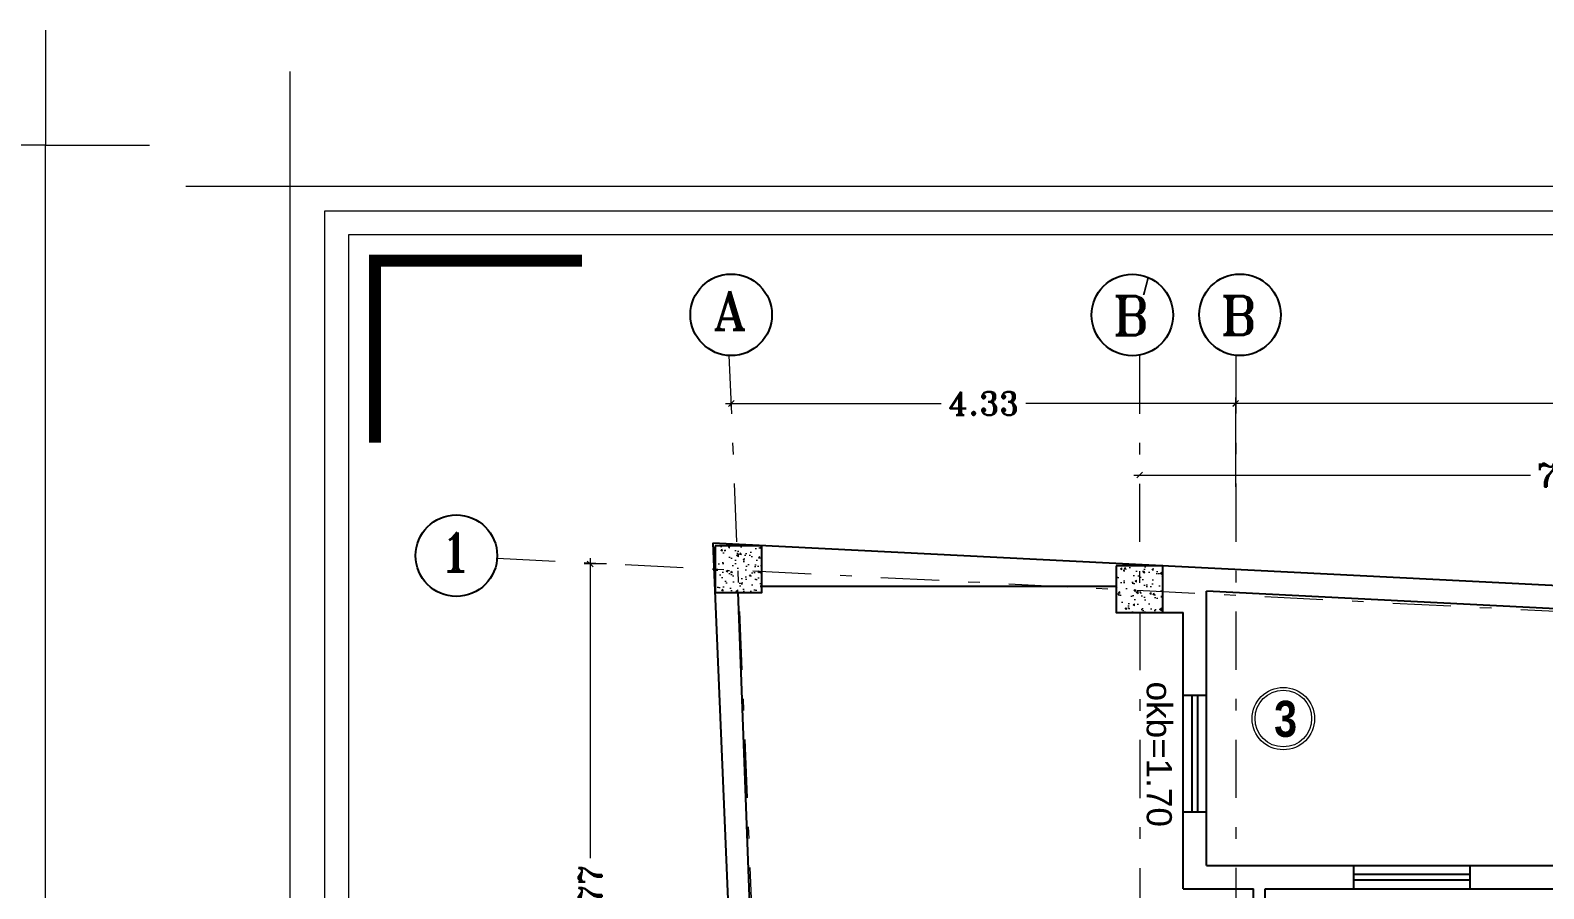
# Model space of a CAD drawing. Header units: inches. Extents: x 0 to 535, y -174 to 989.
# Drawn here: x 402.07 to 415.07, y -0.97 to 6.4 of the extents above; entities that cross this region are included whole.
import ezdxf

# ---------------------------------------------------------------- set-up
doc = ezdxf.new("R2010")
doc.units = ezdxf.units.IN
doc.header["$MEASUREMENT"] = 0
doc.linetypes.add('DASHDOT', pattern=[1, 0.5, -0.25, 0, -0.25])
for name, color, linetype, lineweight in [('1', 1, 'Continuous', 9), ('ax', 8, 'Continuous', 5), ('beton sabok', 9, 'Continuous', 5), ('dimension', 21, 'Continuous', 9), ('door', 1, 'Continuous', 5), ('font', 253, 'Continuous', 9), ('kadr02$0$AEOCLG', 4, 'Continuous', 9), ('wall', 51, 'Continuous', 25)]:
    doc.layers.add(name, color=color, linetype=linetype, lineweight=lineweight)
doc.layers.add('nazok kari', color=43, linetype='Continuous')
doc.styles.add('amir text b', font='swisscbo.ttf')
doc.styles.add('ROMANT', font='romant')
doc.styles.get("Standard").update_dxf_attribs({"font": 'arial.ttf'})
doc.dimstyles.new('STANDARD$0', dxfattribs={"dimtxt": 0.2, "dimasz": 0.05, "dimexe": 0.05, "dimexo": 0.05, "dimgap": 0.05, "dimtad": 0, "dimzin": 0, "dimdsep": 46, "dimtxsty": 'ROMANT', "dimblk": 'OBLIQUE', "dimcen": 0, "dimdle": 0.05, "dimclrd": 256, "dimclre": 256, "dimclrt": 256, "dimadec": 0, "dimazin": 0, "dimtfac": 1, "dimtix": 1, "dimtofl": 0, "dimtmove": 1, "dimatfit": 3, "dimldrblk": 'OBLIQUE', "dimfxl": 1, "dimtolj": 1, "dimtzin": 0, "dimlwd": -1, "dimlwe": -1, "dimarcsym": 1})

# ---------------------------------------------------------------- blocks, each defined once
blk = doc.blocks.new('_Oblique')
at = {"color": 0, "linetype": 'ByBlock', "lineweight": -2}
blk.add_line((-0.5, -0.5), (0.5, 0.5), dxfattribs=at)
blk = doc.blocks.new('*D167')
at = {"layer": 'Defpoints', "color": 0, "transparency": 16777216}
for p in [(32.954, 38.09), (32.763, 32.316), (32.926, 32.316)]:
    blk.add_point(p, dxfattribs=at)
at = {"layer": 'dimension', "transparency": 16777216}
for p, q in [((32.904, 38.09), (32.713, 38.09)), ((32.763, 38.14), (32.763, 35.563)), ((32.763, 32.266), (32.763, 34.844)), ((32.876, 32.316), (32.713, 32.316))]:
    blk.add_line(p, q, dxfattribs=at)
at = {"layer": 'dimension', "transparency": 16777216, "xscale": 0.05, "yscale": 0.05, "zscale": 0.05}
for p, rotation in [((32.763, 38.09), 90), ((32.763, 32.316), 270)]:
    blk.add_blockref('_Oblique', p, dxfattribs=dict(at, rotation=rotation))
at = {"layer": 'dimension', "transparency": 16777216, "insert": (32.763, 35.203), "char_height": 0.2, "attachment_point": 5, "rotation": 90, "style": 'ROMANT'}
blk.add_mtext('\\A1;5.77', dxfattribs=at)
blk = doc.blocks.new('*D170')
at = {"layer": 'Defpoints', "color": 0, "transparency": 16777216}
for p in [(33.975, 39.392), (38.306, 39.468), (38.306, 39.468)]:
    blk.add_point(p, dxfattribs=at)
at = {"layer": 'dimension', "transparency": 16777216}
for p, q in [((33.975, 39.442), (33.975, 39.518)), ((33.925, 39.468), (35.777, 39.468)), ((38.356, 39.468), (36.505, 39.468))]:
    blk.add_line(p, q, dxfattribs=at)
at = {"layer": 'dimension', "transparency": 16777216, "xscale": 0.05, "yscale": 0.05, "zscale": 0.05, "rotation": 180}
blk.add_blockref('_Oblique', (33.975, 39.468), dxfattribs=at)
at = {"layer": 'dimension', "transparency": 16777216, "xscale": 0.05, "yscale": 0.05, "zscale": 0.05}
blk.add_blockref('_Oblique', (38.306, 39.468), dxfattribs=at)
at = {"layer": 'dimension', "transparency": 16777216, "insert": (36.141, 39.468), "char_height": 0.2, "attachment_point": 5, "style": 'ROMANT'}
blk.add_mtext('\\A1;4.33', dxfattribs=at)
blk = doc.blocks.new('*D171')
at = {"layer": 'Defpoints', "color": 0, "transparency": 16777216}
for p in [(44.912, 39.597), (44.912, 39.469), (38.306, 38.703)]:
    blk.add_point(p, dxfattribs=at)
at = {"layer": 'dimension', "transparency": 16777216}
for p, q in [((38.306, 38.753), (38.306, 39.519)), ((44.912, 39.547), (44.912, 39.419)), ((38.256, 39.469), (41.259, 39.469)), ((44.962, 39.469), (41.959, 39.469))]:
    blk.add_line(p, q, dxfattribs=at)
at = {"layer": 'dimension', "transparency": 16777216, "xscale": 0.05, "yscale": 0.05, "zscale": 0.05, "rotation": 180}
blk.add_blockref('_Oblique', (38.306, 39.469), dxfattribs=at)
at = {"layer": 'dimension', "transparency": 16777216, "xscale": 0.05, "yscale": 0.05, "zscale": 0.05}
blk.add_blockref('_Oblique', (44.912, 39.469), dxfattribs=at)
at = {"layer": 'dimension', "transparency": 16777216, "insert": (41.609, 39.469), "char_height": 0.2, "attachment_point": 5, "style": 'ROMANT'}
blk.add_mtext('\\A1;6.61', dxfattribs=at)
blk = doc.blocks.new('*D172')
at = {"layer": 'Defpoints', "color": 0, "transparency": 16777216}
for p in [(37.481, 38.853), (44.912, 38.853), (44.912, 38.853)]:
    blk.add_point(p, dxfattribs=at)
at = {"layer": 'dimension', "transparency": 16777216}
for p, q in [((37.431, 38.853), (40.837, 38.853)), ((44.962, 38.853), (41.556, 38.853))]:
    blk.add_line(p, q, dxfattribs=at)
at = {"layer": 'dimension', "transparency": 16777216, "xscale": 0.05, "yscale": 0.05, "zscale": 0.05, "rotation": 180}
blk.add_blockref('_Oblique', (37.481, 38.853), dxfattribs=at)
at = {"layer": 'dimension', "transparency": 16777216, "xscale": 0.05, "yscale": 0.05, "zscale": 0.05}
blk.add_blockref('_Oblique', (44.912, 38.853), dxfattribs=at)
at = {"layer": 'dimension', "transparency": 16777216, "insert": (41.196, 38.853), "char_height": 0.2, "attachment_point": 5, "style": 'ROMANT'}
blk.add_mtext('\\A1;7.43', dxfattribs=at)
blk = doc.blocks.new('beton')
at = {"layer": 'beton sabok'}
h = blk.add_hatch(dxfattribs=at)
h.set_pattern_fill('AR-CONC', color=256, scale=0.022857, angle=45)
h.set_pattern_definition([(95, (46.01481, 18.04323), (0.126069028, 0.105784475), [0.017142857, -0.18857143]), (40, (46.01481, 18.04323), (-0.14399821, 0.099147006), [0.013714286, -0.150857143]), (145.451444, (46.02532, 18.05205), (-0.01792918, 0.20493148), [0.014569187, -0.160261054]), (91.1842, (45.98248, 18.07555), (0.1992442, 0.14574029), [0.02571429, -0.28285714]), (141.635635, (45.9991, 18.0877), (-0.00637716, 0.30850552), [0.02185379, -0.24039172]), (36.184164, (45.98248, 18.07555), (-0.00637716, 0.30850552), [0.02057143, -0.22628571]), (66, (46.00673, 18.08364), (0.161547788, 0.03140171), [0.017142857, -0.18857143]), (11, (46.00673, 18.08364), (-0.07787625, 0.156527642), [0.013714286, -0.150857143]), (116.451445, (46.02019, 18.08625), (0.083671537, 0.18792935), [0.014569186, -0.160261054]), (82.5, (46.01481, 18.04323), (-0.0518384424, 0.055769101), [0, -0.149028571, 0, -0.153142857, 0, -0.151428571]), (52.5, (46.01481, 18.04323), (-0.021228101, 0.106265017), [0, -0.087314286, 0, -0.1456, 0, -0.057714286]), (12.5, (45.97877, 18.00719), (0.0899241525, 0.082633317), [0, -0.057142857, 0, -0.178285714, 0, -0.236571429]), (2.5, (45.9626, 17.99103), (0.07807771, 0.110436527), [0, -0.074285714, 0, -0.1184, 0, -0.168])])
h.paths.add_polyline_path([(326.844, 567.847), (327.244, 567.847), (327.244, 568.247), (326.844, 568.247)])
at = {"layer": 'wall'}
blk.add_lwpolyline([(327.244, 568.247), (327.244, 567.847), (326.844, 567.847), (326.844, 568.247)], close=True, dxfattribs=at)
blk = doc.blocks.new('fgh')
at = {"layer": 'ax', "color": 67, "linetype": 'DASHDOT', "true_color": 0x727430}
for p, q in [((33.955, 39.879), (34.66, 22.701)), ((37.48, 39.879), (37.486, 31.832)), ((38.306, 39.881), (38.311, 21.997)), ((31.964, 38.14), (44.712, 37.501))]:
    blk.add_line(p, q, dxfattribs=at)
at = {"layer": 'dimension', "lineweight": -3}
for centre in [(33.974, 40.229), (37.418, 40.227), (38.343, 40.229), (31.615, 38.161)]:
    blk.add_circle(centre, 0.35, dxfattribs=at)
at = {"xscale": -1}
for p in [(361.082, -530.002), (364.525, -530.173)]:
    blk.add_blockref('beton', p, dxfattribs=at)
at = {"layer": 'dimension'}
blk.add_text('/', height=0.139, dxfattribs=at).set_placement((37.508, 40.401))
at = {"layer": 'dimension', "lineweight": -3, "style": 'ROMANT'}
for s, p in [('A', (33.82, 40.099)), ('B', (37.247, 40.054)), ('B', (38.173, 40.056)), ('1', (31.466, 38.025))]:
    blk.add_text(s, height=0.334, dxfattribs=at).set_placement(p)
at = {"layer": 'dimension'}
for base, p1, p2, picture, middle in [((38.306, 39.468), (33.975, 39.392), (38.306, 39.468), '*D170', (36.141, 39.468)), ((44.912, 39.469), (38.306, 38.703), (44.912, 39.597), '*D171', (41.609, 39.469)), ((44.912, 38.853), (37.481, 38.853), (44.912, 38.853), '*D172', (41.196, 38.853))]:
    dim = blk.add_linear_dim(base=base, p1=p1, p2=p2, dimstyle='STANDARD$0', dxfattribs=at)
    dim.commit()
    dim.dimension.update_dxf_attribs({"geometry": picture, "text_midpoint": middle})
dim = blk.add_linear_dim(base=(32.763, 32.316), p1=(32.954, 38.09), p2=(32.926, 32.316), angle=90, dimstyle='STANDARD$0', dxfattribs=at)
dim.commit()
dim.dimension.update_dxf_attribs({"geometry": '*D167', "text_midpoint": (32.763, 35.203)})

msp = doc.modelspace()

# ---------------------------------------------------------------- linework, layer by layer
for p, q in [((411.973, -0.312), (411.973, 0.688)), ((412.049, -0.312), (412.049, 0.688)), ((412.097, -0.312), (412.097, 0.688)), ((412.173, -0.312), (412.173, 0.688)), ((413.434, -0.77), (414.434, -0.77)), ((413.434, -0.846), (414.434, -0.846)), ((413.434, -0.894), (414.434, -0.894)), ((413.434, -0.97), (414.434, -0.97))]:
    msp.add_line(p, q)
at = {"layer": '1'}
for points in [[(412.336, -24.327), (425.043, -24.327), (425.043, 4.849), (404.599, 4.849), (404.599, -24.327), (412.336, -24.327)], [(424.838, -22.616), (424.838, 4.644), (404.805, 4.644), (404.805, -22.616)]]:
    msp.add_lwpolyline(points, dxfattribs=at)
at = {"layer": 'dimension', "const_width": 0.103}
msp.add_lwpolyline([(406.811, 4.423), (405.034, 4.423), (405.034, 2.86)], dxfattribs=at)
at = {"layer": 'font'}
for radius in [0.268, 0.243]:
    msp.add_circle((412.832, 0.491), radius, dxfattribs=at)
at = {"layer": 'kadr02$0$AEOCLG'}
for points in [[(402.203, 6.401), (402.203, 5.413), (403.097, 5.413)], [(404.302, 6.047), (404.302, 5.059), (403.408, 5.059)]]:
    msp.add_lwpolyline(points, dxfattribs=at)
for points in [[(402.203, 5.413), (381.203, 5.413), (381.203, -24.287), (402.203, -24.287)], [(425.302, 5.059), (404.302, 5.059), (404.302, -24.641), (425.302, -24.641)]]:
    msp.add_lwpolyline(points, close=True, dxfattribs=at)
at = {"layer": 'wall'}
for p, q in [((419.229, 1.43), (407.933, 1.996)), ((407.933, 1.996), (408.62, -14.324)), ((408.148, 1.576), (408.296, -2.406)), ((411.398, 1.624), (408.339, 1.624)), ((415.173, 1.433), (412.173, 1.584)), ((412.173, 0.688), (412.173, 1.584)), ((411.398, 1.403), (411.973, 1.403)), ((411.973, 0.688), (411.973, 1.403)), ((412.173, 0.688), (411.973, 0.688)), ((411.973, -0.97), (411.973, -0.312)), ((412.173, -0.312), (411.973, -0.312)), ((412.173, -0.77), (412.173, -0.312)), ((412.173, -0.77), (413.434, -0.77)), ((413.434, -0.77), (413.434, -0.97)), ((414.434, -0.77), (415.173, -0.77)), ((414.434, -0.77), (414.434, -0.97)), ((411.973, -0.97), (412.576, -0.97)), ((412.576, -2.735), (412.576, -0.97)), ((412.676, -0.97), (413.434, -0.97)), ((412.676, -2.735), (412.676, -0.97)), ((414.434, -0.97), (415.373, -0.97))]:
    msp.add_line(p, q, dxfattribs=at)

# ---------------------------------------------------------------- block references
at = {"layer": 'door', "color": 7}
msp.add_blockref('fgh', (374.117, -36.271), dxfattribs=at)

# ---------------------------------------------------------------- texts
at = {"layer": 'font', "insert": (412.753, 0.644), "char_height": 0.309, "attachment_point": 1, "style": 'amir text b'}
msp.add_mtext_dynamic_manual_height_columns('3', width=0.24694, gutter_width=1.031, heights=[0], dxfattribs=at)
at = {"layer": 'nazok kari'}
msp.add_text('okb=1.70', height=0.2157, rotation=270, dxfattribs=at).set_placement((411.659, 0.809))

doc.saveas('drawing.dxf')
